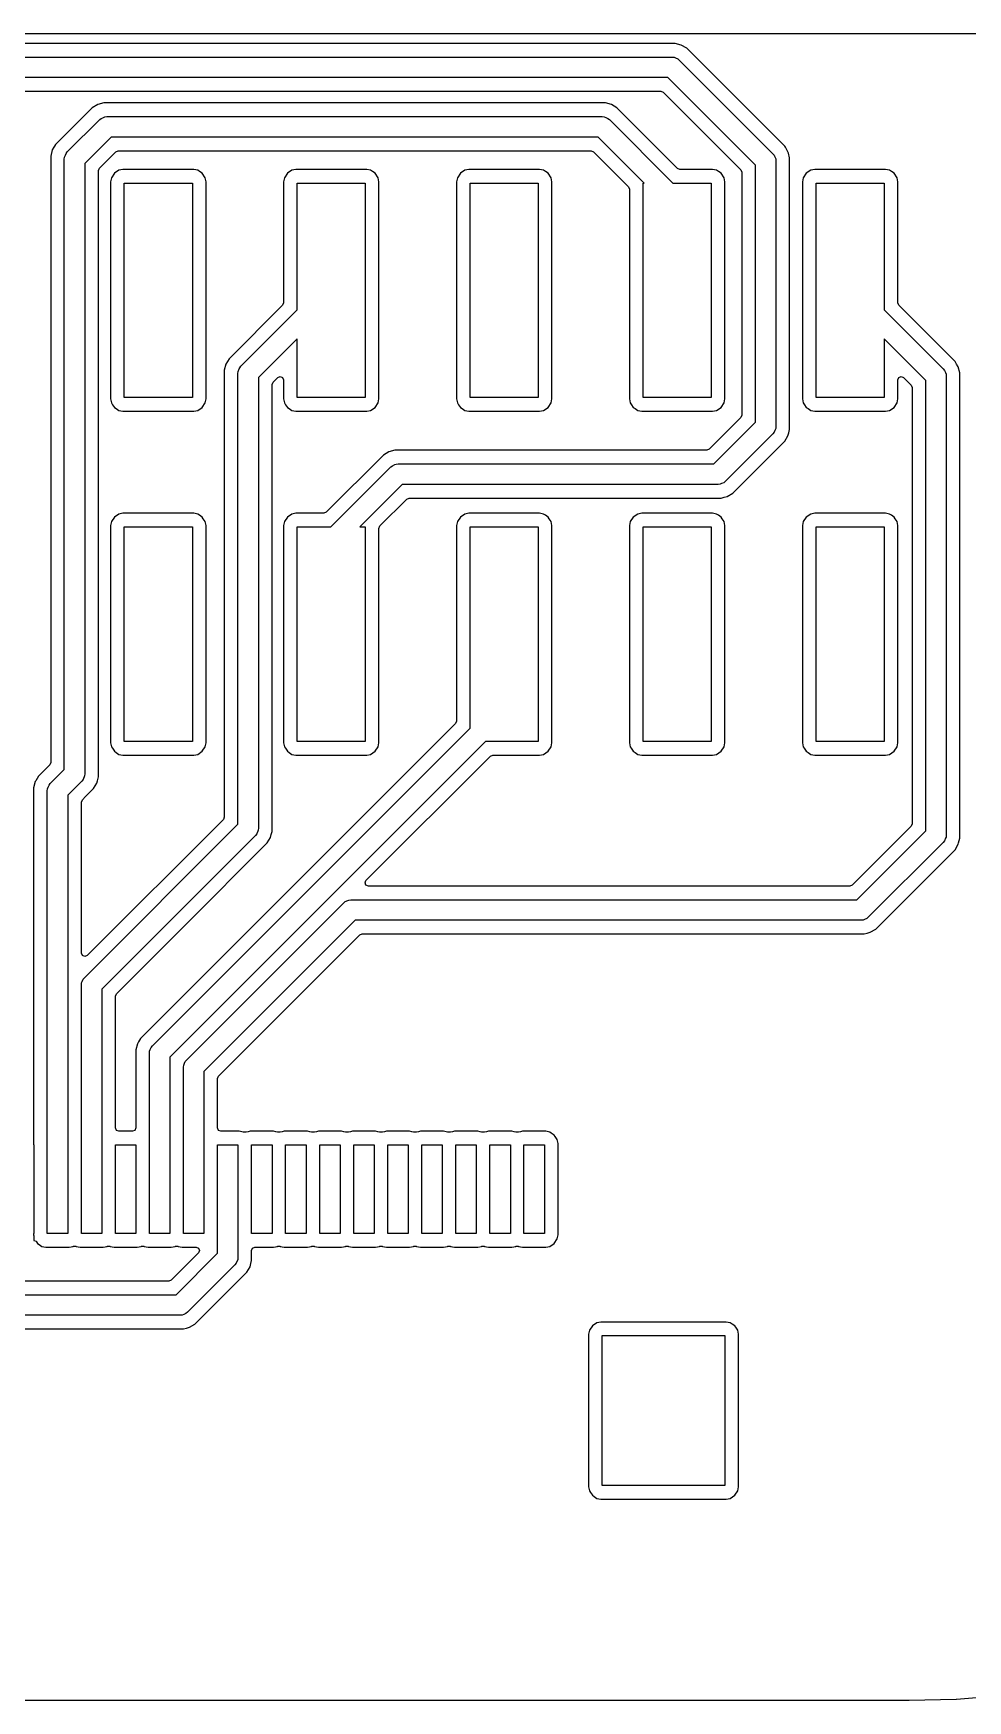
# Model space of a CAD drawing. Extents: x 133.2 to 178.6, y -100.4 to -75.9.
# Drawn here: x 152.84 to 166.56, y -100.36 to -75.88 of the extents above; entities that cross this region are included whole.
import ezdxf

# ---------------------------------------------------------------- set-up
doc = ezdxf.new("R2010")
doc.units = 0
doc.layers.add('BLACK', color=7, linetype='CONTINUOUS')

msp = doc.modelspace()

# ---------------------------------------------------------------- linework, layer by layer
at = {"layer": 'BLACK', "linetype": 'CONTINUOUS'}
for p, q in [((135.416824, -75.876846), (176.373071, -75.876846)), ((162.271144, -76.0245), (151.878856, -76.0245)), ((162.271147, -76.0245), (162.271144, -76.0245)), ((162.360286, -76.048385), (162.271147, -76.0245)), ((162.36029, -76.048386), (162.360286, -76.048385)), ((162.440212, -76.09453), (162.36029, -76.048386)), ((163.88047, -77.534788), (162.440212, -76.09453)), ((151.925, -76.225), (162.225, -76.225)), ((162.225, -76.225), (162.254264, -76.227882)), ((162.254264, -76.227882), (162.276661, -76.237159)), ((162.276661, -76.237159), (162.308335, -76.250279)), ((162.308335, -76.250279), (162.331066, -76.268934)), ((162.331066, -76.268934), (163.706066, -77.643934)), ((162.162868, -76.525), (151.987132, -76.525)), ((163.45, -77.812132), (162.162868, -76.525)), ((152.090478, -76.7255), (162.059522, -76.7255)), ((162.059522, -76.7255), (162.09417, -76.739852)), ((162.09417, -76.739852), (163.235148, -77.88083)), ((153.709786, -76.969532), (153.169532, -77.509785)), ((153.78971, -76.923386), (153.709786, -76.969531)), ((153.709786, -76.969531), (153.709786, -76.969532)), ((153.789713, -76.923385), (153.78971, -76.923386)), ((153.878853, -76.8995), (153.789713, -76.923385)), ((153.841664, -77.125279), (153.864061, -77.116002)), ((153.864061, -77.116002), (153.895736, -77.102882)), ((153.878856, -76.8995), (153.878853, -76.8995)), ((154.846144, -76.8995), (153.878856, -76.8995)), ((153.895736, -77.102882), (153.925, -77.1)), ((153.925, -77.1), (154.8, -77.1)), ((154.8, -77.1), (161.2, -77.1)), ((161.246144, -76.8995), (154.846144, -76.8995)), ((161.2, -77.1), (161.229264, -77.102882)), ((161.229264, -77.102882), (161.251661, -77.112159)), ((161.246147, -76.8995), (161.246144, -76.8995)), ((161.335286, -76.923385), (161.246147, -76.8995)), ((161.251661, -77.112159), (161.283335, -77.125279)), ((161.33529, -76.923386), (161.335286, -76.923385)), ((161.415212, -76.96953), (161.33529, -76.923386)), ((162.30583, -77.860148), (161.415212, -76.96953)), ((153.343934, -77.618934), (153.818934, -77.143934)), ((153.818934, -77.143934), (153.841664, -77.125279)), ((161.283335, -77.125279), (161.306066, -77.143934)), ((161.306066, -77.143934), (162.237132, -78.075)), ((153.123385, -77.589713), (153.0995, -77.678853)), ((153.123386, -77.58971), (153.123385, -77.589713)), ((153.14633, -77.549972), (153.123386, -77.58971)), ((153.146331, -77.549971), (153.14633, -77.549972)), ((153.146332, -77.54997), (153.146331, -77.549971)), ((153.155098, -77.534785), (153.146332, -77.54997)), ((153.169527, -77.509791), (153.155098, -77.534785)), ((153.169532, -77.509785), (153.169527, -77.509791)), ((153.987132, -77.4), (153.6, -77.787132)), ((154.3, -77.4), (153.987132, -77.4)), ((154.05583, -77.614852), (154.090478, -77.6005)), ((154.090478, -77.6005), (154.253856, -77.6005)), ((154.253856, -77.6005), (154.753856, -77.6005)), ((154.8, -77.4), (154.3, -77.4)), ((154.753856, -77.6005), (161.034522, -77.6005)), ((161.137868, -77.4), (154.8, -77.4)), ((161.034522, -77.6005), (161.06917, -77.614852)), ((161.812868, -78.075), (161.137868, -77.4)), ((163.880471, -77.534791), (163.88047, -77.534788)), ((163.880474, -77.534794), (163.880471, -77.534791)), ((163.889235, -77.54997), (163.880474, -77.534794)), ((163.889236, -77.549972), (163.889235, -77.54997)), ((163.898188, -77.565478), (163.889236, -77.549972)), ((163.926614, -77.614712), (163.898188, -77.565478)), ((153.0995, -77.678853), (153.0995, -86.584522)), ((153.3, -77.725), (153.302882, -77.695736)), ((153.3, -86.687868), (153.3, -77.725)), ((153.302882, -77.695736), (153.314924, -77.666664)), ((153.314924, -77.666664), (153.325279, -77.641665)), ((153.325279, -77.641665), (153.343934, -77.618934)), ((153.6, -77.787132), (153.6, -86.75)), ((153.814852, -77.85583), (154.05583, -77.614852)), ((161.06917, -77.614852), (161.585148, -78.13083)), ((163.45, -81.587868), (163.45, -77.812132)), ((163.706066, -77.643934), (163.724721, -77.666665)), ((163.724721, -77.666665), (163.729769, -77.678853)), ((163.729769, -77.678853), (163.747118, -77.720736)), ((163.747118, -77.720736), (163.75, -77.75)), ((163.75, -77.75), (163.75, -81.65)), ((163.932585, -77.636998), (163.926614, -77.614712)), ((163.9505, -77.703853), (163.932585, -77.636998)), ((163.9505, -81.696146), (163.9505, -77.703853)), ((153.8005, -77.890478), (153.814852, -77.85583)), ((153.8005, -78.055252), (153.8005, -77.890478)), ((153.8005, -83.105252), (153.8005, -78.055252)), ((153.991133, -77.996769), (153.9795, -78.055252)), ((153.9795, -78.055252), (153.9795, -81.244748)), ((154.035447, -77.930447), (153.991133, -77.996769)), ((154.101769, -77.886133), (154.035447, -77.930447)), ((154.160252, -77.8745), (154.101769, -77.886133)), ((155.199748, -77.8745), (154.160252, -77.8745)), ((154.18, -81.225), (154.18, -78.075)), ((154.18, -78.075), (155.18, -78.075)), ((155.18, -78.075), (155.18, -81.225)), ((155.258231, -77.886133), (155.199748, -77.8745)), ((155.284795, -77.903882), (155.258231, -77.886133)), ((155.324552, -77.930447), (155.284795, -77.903882)), ((155.325018, -77.931145), (155.324552, -77.930447)), ((155.368867, -77.996769), (155.325018, -77.931145)), ((155.3805, -78.055252), (155.368867, -77.996769)), ((155.3805, -81.244748), (155.3805, -78.055252)), ((156.531133, -77.996769), (156.5195, -78.055252)), ((156.5195, -78.055252), (156.5195, -78.055255)), ((156.5195, -78.055255), (156.5195, -79.834522)), ((156.575447, -77.930447), (156.531133, -77.996769)), ((156.641769, -77.886133), (156.575447, -77.930447)), ((156.700252, -77.8745), (156.641769, -77.886133)), ((157.739748, -77.8745), (156.700252, -77.8745)), ((156.72, -79.937868), (156.72, -78.075)), ((156.72, -78.075), (157.72, -78.075)), ((157.72, -78.075), (157.72, -81.225)), ((157.798231, -77.886133), (157.739748, -77.8745)), ((157.824795, -77.903882), (157.798231, -77.886133)), ((157.864552, -77.930447), (157.824795, -77.903882)), ((157.865018, -77.931145), (157.864552, -77.930447)), ((157.908867, -77.996769), (157.865018, -77.931145)), ((157.9205, -78.055252), (157.908867, -77.996769)), ((157.9205, -81.244748), (157.9205, -78.055252)), ((159.071133, -77.996769), (159.0595, -78.055252)), ((159.0595, -78.055252), (159.0595, -81.244748)), ((159.115447, -77.930447), (159.071133, -77.996769)), ((159.181769, -77.886133), (159.115447, -77.930447)), ((159.240252, -77.8745), (159.181769, -77.886133)), ((160.279748, -77.8745), (159.240252, -77.8745)), ((159.26, -81.225), (159.26, -78.075)), ((159.26, -78.075), (160.26, -78.075)), ((160.26, -78.075), (160.26, -81.225)), ((160.338231, -77.886133), (160.279748, -77.8745)), ((160.364795, -77.903882), (160.338231, -77.886133)), ((160.404552, -77.930447), (160.364795, -77.903882)), ((160.405018, -77.931145), (160.404552, -77.930447)), ((160.448867, -77.996769), (160.405018, -77.931145)), ((160.4605, -78.055252), (160.448867, -77.996769)), ((160.4605, -81.244748), (160.4605, -78.055252)), ((161.8, -81.225), (161.8, -78.075)), ((161.8, -78.075), (161.812868, -78.075)), ((162.237132, -78.075), (162.8, -78.075)), ((162.340478, -77.8745), (162.30583, -77.860148)), ((162.819745, -77.8745), (162.340478, -77.8745)), ((162.8, -78.075), (162.8, -81.225)), ((162.819748, -77.8745), (162.819745, -77.8745)), ((162.878231, -77.886133), (162.819748, -77.8745)), ((162.904795, -77.903882), (162.878231, -77.886133)), ((162.944552, -77.930447), (162.904795, -77.903882)), ((162.945018, -77.931145), (162.944552, -77.930447)), ((162.988867, -77.996769), (162.945018, -77.931145)), ((163.0005, -78.055252), (162.988867, -77.996769)), ((163.0005, -81.244748), (163.0005, -78.055252)), ((163.235148, -77.88083), (163.2495, -77.915478)), ((163.2495, -77.915478), (163.2495, -81.484522)), ((164.151133, -77.996769), (164.1395, -78.055252)), ((164.1395, -78.055252), (164.1395, -81.244748)), ((164.195447, -77.930447), (164.151133, -77.996769)), ((164.261769, -77.886133), (164.195447, -77.930447)), ((164.320252, -77.8745), (164.261769, -77.886133)), ((165.359748, -77.8745), (164.320252, -77.8745)), ((164.34, -81.225), (164.34, -78.075)), ((164.34, -78.075), (165.34, -78.075)), ((165.34, -78.075), (165.34, -79.937868)), ((165.418231, -77.886133), (165.359748, -77.8745)), ((165.444795, -77.903882), (165.418231, -77.886133)), ((165.484552, -77.930447), (165.444795, -77.903882)), ((165.485018, -77.931145), (165.484552, -77.930447)), ((165.528867, -77.996769), (165.485018, -77.931145)), ((165.5405, -78.055252), (165.528867, -77.996769)), ((165.5405, -78.055255), (165.5405, -78.055252)), ((165.5405, -79.834522), (165.5405, -78.055255)), ((161.585148, -78.13083), (161.5995, -78.165478)), ((161.5995, -78.165478), (161.5995, -81.244748)), ((156.505148, -79.86917), (155.719531, -80.654787)), ((155.893934, -80.763934), (156.72, -79.937868)), ((156.5195, -79.834522), (156.505148, -79.86917)), ((165.34, -79.937868), (166.206066, -80.803934)), ((165.554852, -79.86917), (165.5405, -79.834522)), ((166.380469, -80.694787), (165.554852, -79.86917)), ((156.72, -80.362132), (156.15, -80.932132)), ((156.72, -81.225), (156.72, -80.362132)), ((165.95, -80.972132), (165.34, -80.362132)), ((165.34, -80.362132), (165.34, -81.225)), ((155.673386, -80.734712), (155.6495, -80.823853)), ((155.71953, -80.654787), (155.673386, -80.734709)), ((155.673386, -80.734709), (155.673386, -80.734712)), ((155.719531, -80.654787), (155.71953, -80.654787)), ((155.868126, -80.803934), (155.875279, -80.786665)), ((155.875279, -80.786665), (155.893934, -80.763934)), ((166.40352, -80.734712), (166.380469, -80.694787)), ((166.426613, -80.774709), (166.40352, -80.734712)), ((166.426614, -80.774713), (166.426613, -80.774709)), ((166.4505, -80.863853), (166.426614, -80.774713)), ((155.6495, -80.823853), (155.6495, -87.384522)), ((155.85, -80.87), (155.852882, -80.840736)), ((155.85, -87.487868), (155.85, -80.87)), ((155.852882, -80.840736), (155.868126, -80.803934)), ((156.15, -80.932132), (156.15, -87.55)), ((156.3505, -81.035478), (156.364852, -81.00083)), ((156.3505, -87.596146), (156.3505, -81.035478)), ((156.364852, -81.00083), (156.435852, -80.92983)), ((156.435852, -80.92983), (156.4705, -80.915478)), ((156.4705, -80.915478), (156.505148, -80.92983)), ((156.505148, -80.92983), (156.5195, -80.964478)), ((156.5195, -80.964478), (156.5195, -81.244748)), ((165.5405, -80.964478), (165.554852, -80.92983)), ((165.5405, -81.244748), (165.5405, -80.964478)), ((165.554852, -80.92983), (165.5895, -80.915478)), ((165.5895, -80.915478), (165.624148, -80.92983)), ((165.624148, -80.92983), (165.735148, -81.04083)), ((165.95, -87.587868), (165.95, -80.972132)), ((166.206066, -80.803934), (166.224721, -80.826665)), ((166.224721, -80.826665), (166.23784, -80.858339)), ((166.23784, -80.858339), (166.247118, -80.880736)), ((166.247118, -80.880736), (166.25, -80.91)), ((166.25, -80.91), (166.25, -87.65)), ((166.4505, -80.863856), (166.4505, -80.863853)), ((166.4505, -83.105252), (166.4505, -80.863856)), ((153.9795, -81.244748), (153.991133, -81.303231)), ((155.18, -81.225), (154.18, -81.225)), ((155.368867, -81.303231), (155.3805, -81.244748)), ((156.5195, -81.244748), (156.531133, -81.303231)), ((157.72, -81.225), (156.72, -81.225)), ((157.908867, -81.303231), (157.9205, -81.244748)), ((159.0595, -81.244748), (159.071133, -81.303231)), ((160.26, -81.225), (159.26, -81.225)), ((160.448867, -81.303231), (160.4605, -81.244748)), ((161.5995, -81.244748), (161.611133, -81.303231)), ((162.8, -81.225), (161.8, -81.225)), ((162.988867, -81.303231), (163.0005, -81.244748)), ((164.1395, -81.244748), (164.151133, -81.303231)), ((165.34, -81.225), (164.34, -81.225)), ((165.528867, -81.303231), (165.5405, -81.244748)), ((165.735148, -81.04083), (165.7495, -81.075478)), ((165.7495, -81.075478), (165.7495, -87.484522)), ((153.991133, -81.303231), (154.008882, -81.329795)), ((154.008882, -81.329795), (154.035447, -81.369552)), ((154.035447, -81.369552), (154.062012, -81.387301)), ((154.062012, -81.387301), (154.101769, -81.413867)), ((154.101769, -81.413867), (154.160252, -81.4255)), ((154.160252, -81.4255), (154.160255, -81.4255)), ((154.160255, -81.4255), (155.199745, -81.4255)), ((155.199745, -81.4255), (155.199748, -81.4255)), ((155.199748, -81.4255), (155.258231, -81.413867)), ((155.258231, -81.413867), (155.324552, -81.369552)), ((155.324552, -81.369552), (155.368867, -81.303231)), ((156.531133, -81.303231), (156.548882, -81.329795)), ((156.548882, -81.329795), (156.575447, -81.369552)), ((156.575447, -81.369552), (156.602012, -81.387301)), ((156.602012, -81.387301), (156.641769, -81.413867)), ((156.641769, -81.413867), (156.700252, -81.4255)), ((156.700252, -81.4255), (156.700255, -81.4255)), ((156.700255, -81.4255), (157.739745, -81.4255)), ((157.739745, -81.4255), (157.739748, -81.4255)), ((157.739748, -81.4255), (157.798231, -81.413867)), ((157.798231, -81.413867), (157.864552, -81.369552)), ((157.864552, -81.369552), (157.908867, -81.303231)), ((159.071133, -81.303231), (159.088882, -81.329795)), ((159.088882, -81.329795), (159.115447, -81.369552)), ((159.115447, -81.369552), (159.142012, -81.387301)), ((159.142012, -81.387301), (159.181769, -81.413867)), ((159.181769, -81.413867), (159.240252, -81.4255)), ((159.240252, -81.4255), (159.240255, -81.4255)), ((159.240255, -81.4255), (160.279745, -81.4255)), ((160.279745, -81.4255), (160.279748, -81.4255)), ((160.279748, -81.4255), (160.338231, -81.413867)), ((160.338231, -81.413867), (160.404552, -81.369552)), ((160.404552, -81.369552), (160.448867, -81.303231)), ((161.611133, -81.303231), (161.628882, -81.329795)), ((161.628882, -81.329795), (161.655447, -81.369552)), ((161.655447, -81.369552), (161.682012, -81.387301)), ((161.682012, -81.387301), (161.721769, -81.413867)), ((161.721769, -81.413867), (161.780252, -81.4255)), ((161.780252, -81.4255), (161.780255, -81.4255)), ((161.780255, -81.4255), (162.819745, -81.4255)), ((163.235148, -81.51917), (162.76917, -81.985148)), ((162.819745, -81.4255), (162.819748, -81.4255)), ((162.819748, -81.4255), (162.878231, -81.413867)), ((162.878231, -81.413867), (162.944552, -81.369552)), ((162.944552, -81.369552), (162.988867, -81.303231)), ((163.2495, -81.484522), (163.235148, -81.51917)), ((164.151133, -81.303231), (164.168882, -81.329795)), ((164.168882, -81.329795), (164.195447, -81.369552)), ((164.195447, -81.369552), (164.222012, -81.387301)), ((164.222012, -81.387301), (164.261769, -81.413867)), ((164.261769, -81.413867), (164.320252, -81.4255)), ((164.320252, -81.4255), (164.320255, -81.4255)), ((164.320255, -81.4255), (165.359745, -81.4255)), ((165.359745, -81.4255), (165.359748, -81.4255)), ((165.359748, -81.4255), (165.418231, -81.413867)), ((165.418231, -81.413867), (165.484552, -81.369552)), ((165.484552, -81.369552), (165.528867, -81.303231)), ((162.837868, -82.2), (163.45, -81.587868)), ((163.706066, -81.756066), (163.006066, -82.456066)), ((163.724721, -81.733336), (163.706066, -81.756066)), ((163.733997, -81.710938), (163.724721, -81.733336)), ((163.747118, -81.679264), (163.733997, -81.710938)), ((163.75, -81.65), (163.747118, -81.679264)), ((163.926614, -81.785288), (163.938557, -81.740716)), ((163.938557, -81.740716), (163.9505, -81.696146)), ((158.153853, -81.9995), (158.064713, -82.023385)), ((162.734522, -81.9995), (158.153853, -81.9995)), ((162.76917, -81.985148), (162.734522, -81.9995)), ((163.115212, -82.63047), (163.880469, -81.865213)), ((163.880469, -81.865213), (163.926614, -81.785288)), ((157.984784, -82.069534), (157.14417, -82.910148)), ((157.212868, -83.125), (158.093934, -82.243934)), ((157.984794, -82.069527), (157.984784, -82.069534)), ((158.06471, -82.023386), (157.984794, -82.069527)), ((158.064713, -82.023385), (158.06471, -82.023386)), ((158.093934, -82.243934), (158.116664, -82.225279)), ((158.116664, -82.225279), (158.154899, -82.209442)), ((158.154899, -82.209442), (158.170736, -82.202882)), ((158.170736, -82.202882), (158.2, -82.2)), ((158.2, -82.2), (162.837868, -82.2)), ((158.262132, -82.5), (157.637132, -83.125)), ((162.9, -82.5), (158.262132, -82.5)), ((162.929264, -82.497118), (162.9, -82.5)), ((162.951661, -82.48784), (162.929264, -82.497118)), ((162.983335, -82.474721), (162.951661, -82.48784)), ((163.006066, -82.456066), (162.983335, -82.474721)), ((157.934852, -83.110829), (158.330829, -82.714852)), ((158.330829, -82.714852), (158.365477, -82.7005)), ((158.365477, -82.7005), (162.946146, -82.7005)), ((162.946146, -82.7005), (162.990716, -82.688557)), ((162.990716, -82.688557), (163.035288, -82.676614)), ((163.035288, -82.676614), (163.115212, -82.63047)), ((154.035447, -82.980447), (153.991133, -83.046769)), ((154.101769, -82.936133), (154.035447, -82.980447)), ((154.160252, -82.9245), (154.101769, -82.936133)), ((155.199748, -82.9245), (154.160252, -82.9245)), ((155.258231, -82.936133), (155.199748, -82.9245)), ((155.284795, -82.953882), (155.258231, -82.936133)), ((155.324552, -82.980447), (155.284795, -82.953882)), ((155.340191, -83.003853), (155.324552, -82.980447)), ((156.575447, -82.980447), (156.531133, -83.046769)), ((156.641769, -82.936133), (156.575447, -82.980447)), ((156.700252, -82.9245), (156.641769, -82.936133)), ((157.109522, -82.9245), (156.700252, -82.9245)), ((157.14417, -82.910148), (157.109522, -82.9245)), ((159.115447, -82.980447), (159.071133, -83.046769)), ((159.181769, -82.936133), (159.115447, -82.980447)), ((159.240252, -82.9245), (159.181769, -82.936133)), ((160.279748, -82.9245), (159.240252, -82.9245)), ((160.338231, -82.936133), (160.279748, -82.9245)), ((160.364795, -82.953882), (160.338231, -82.936133)), ((160.404552, -82.980447), (160.364795, -82.953882)), ((160.420191, -83.003853), (160.404552, -82.980447)), ((161.655447, -82.980447), (161.611133, -83.046769)), ((161.721769, -82.936133), (161.655447, -82.980447)), ((161.780252, -82.9245), (161.721769, -82.936133)), ((162.819748, -82.9245), (161.780252, -82.9245)), ((162.878231, -82.936133), (162.819748, -82.9245)), ((162.904795, -82.953882), (162.878231, -82.936133)), ((162.944552, -82.980447), (162.904795, -82.953882)), ((162.960191, -83.003853), (162.944552, -82.980447)), ((164.195447, -82.980447), (164.151133, -83.046769)), ((164.261769, -82.936133), (164.195447, -82.980447)), ((164.320252, -82.9245), (164.261769, -82.936133)), ((165.359748, -82.9245), (164.320252, -82.9245)), ((165.418231, -82.936133), (165.359748, -82.9245)), ((165.444795, -82.953882), (165.418231, -82.936133)), ((165.484552, -82.980447), (165.444795, -82.953882)), ((165.500191, -83.003853), (165.484552, -82.980447)), ((153.8005, -86.796144), (153.8005, -83.105252)), ((153.991133, -83.046769), (153.9795, -83.105252)), ((153.9795, -83.105252), (153.9795, -86.294748)), ((154.18, -86.275), (154.18, -83.125)), ((154.18, -83.125), (155.18, -83.125)), ((155.18, -83.125), (155.18, -86.275)), ((155.368867, -83.046769), (155.340191, -83.003853)), ((155.3805, -83.105252), (155.368867, -83.046769)), ((155.3805, -86.294748), (155.3805, -83.105252)), ((156.531133, -83.046769), (156.5195, -83.105252)), ((156.5195, -83.105252), (156.5195, -86.294748)), ((156.72, -86.275), (156.72, -83.125)), ((156.72, -83.125), (157.212868, -83.125)), ((157.637132, -83.125), (157.72, -83.125)), ((157.72, -83.125), (157.72, -86.275)), ((157.9205, -83.145477), (157.934852, -83.110829)), ((157.9205, -86.294748), (157.9205, -83.145477)), ((159.071133, -83.046769), (159.0595, -83.105252)), ((159.0595, -83.105252), (159.0595, -83.105255)), ((159.0595, -83.105255), (159.0595, -85.974522)), ((159.26, -86.077868), (159.26, -83.125)), ((159.26, -83.125), (160.26, -83.125)), ((160.26, -83.125), (160.26, -86.275)), ((160.448867, -83.046769), (160.420191, -83.003853)), ((160.4605, -83.105252), (160.448867, -83.046769)), ((160.4605, -86.294748), (160.4605, -83.105252)), ((161.611133, -83.046769), (161.5995, -83.105252)), ((161.5995, -83.105252), (161.5995, -86.294748)), ((161.8, -86.275), (161.8, -83.125)), ((161.8, -83.125), (162.8, -83.125)), ((162.8, -83.125), (162.8, -86.275)), ((162.988867, -83.046769), (162.960191, -83.003853)), ((163.0005, -83.105252), (162.988867, -83.046769)), ((163.0005, -86.294748), (163.0005, -83.105252)), ((164.151133, -83.046769), (164.1395, -83.105252)), ((164.1395, -83.105252), (164.1395, -86.294748)), ((164.34, -86.275), (164.34, -83.125)), ((164.34, -83.125), (165.34, -83.125)), ((165.34, -83.125), (165.34, -86.275)), ((165.528867, -83.046769), (165.500191, -83.003853)), ((165.5405, -83.105252), (165.528867, -83.046769)), ((165.5405, -86.294748), (165.5405, -83.105252)), ((166.4505, -87.696144), (166.4505, -83.105252)), ((159.045148, -86.00917), (154.419531, -90.634787)), ((154.593934, -90.743934), (159.26, -86.077868)), ((159.0595, -85.974522), (159.045148, -86.00917)), ((153.9795, -86.294748), (153.991133, -86.353231)), ((153.991133, -86.353231), (154.005678, -86.374999)), ((154.005678, -86.374999), (154.035447, -86.419552)), ((154.035447, -86.419552), (154.062012, -86.437301)), ((155.18, -86.275), (154.18, -86.275)), ((159.487132, -86.275), (154.85, -90.912132)), ((155.258231, -86.463867), (155.324552, -86.419552)), ((155.324552, -86.419552), (155.368867, -86.353231)), ((155.368867, -86.353231), (155.3805, -86.294748)), ((156.5195, -86.294748), (156.531133, -86.353231)), ((156.531133, -86.353231), (156.545678, -86.374999)), ((156.545678, -86.374999), (156.575447, -86.419552)), ((156.575447, -86.419552), (156.602012, -86.437301)), ((157.72, -86.275), (156.72, -86.275)), ((157.798231, -86.463867), (157.864552, -86.419552)), ((157.864552, -86.419552), (157.908867, -86.353231)), ((157.908867, -86.353231), (157.9205, -86.294748)), ((160.26, -86.275), (159.487132, -86.275)), ((160.338231, -86.463867), (160.404552, -86.419552)), ((160.404552, -86.419552), (160.448867, -86.353231)), ((160.448867, -86.353231), (160.4605, -86.294748)), ((161.5995, -86.294748), (161.611133, -86.353231)), ((161.611133, -86.353231), (161.625678, -86.374999)), ((161.625678, -86.374999), (161.655447, -86.419552)), ((161.655447, -86.419552), (161.682012, -86.437301)), ((162.8, -86.275), (161.8, -86.275)), ((162.878231, -86.463867), (162.944552, -86.419552)), ((162.944552, -86.419552), (162.988867, -86.353231)), ((162.988867, -86.353231), (163.0005, -86.294748)), ((164.1395, -86.294748), (164.151133, -86.353231)), ((164.151133, -86.353231), (164.165678, -86.374999)), ((164.165678, -86.374999), (164.195447, -86.419552)), ((164.195447, -86.419552), (164.222012, -86.437301)), ((165.34, -86.275), (164.34, -86.275)), ((165.418231, -86.463867), (165.484552, -86.419552)), ((165.484552, -86.419552), (165.528867, -86.353231)), ((165.528867, -86.353231), (165.5405, -86.294748)), ((153.085148, -86.61917), (152.919532, -86.784785)), ((153.0995, -86.584522), (153.085148, -86.61917)), ((154.062012, -86.437301), (154.101769, -86.463867)), ((154.101769, -86.463867), (154.160252, -86.4755)), ((154.160252, -86.4755), (154.160255, -86.4755)), ((154.160255, -86.4755), (155.199745, -86.4755)), ((155.199745, -86.4755), (155.199748, -86.4755)), ((155.199748, -86.4755), (155.258231, -86.463867)), ((156.602012, -86.437301), (156.641769, -86.463867)), ((156.641769, -86.463867), (156.700252, -86.4755)), ((156.700252, -86.4755), (156.700255, -86.4755)), ((156.700255, -86.4755), (157.739745, -86.4755)), ((157.72983, -88.315852), (159.55583, -86.489852)), ((157.739745, -86.4755), (157.739748, -86.4755)), ((157.739748, -86.4755), (157.798231, -86.463867)), ((159.55583, -86.489852), (159.590478, -86.4755)), ((159.590478, -86.4755), (160.279745, -86.4755)), ((160.279745, -86.4755), (160.279748, -86.4755)), ((160.279748, -86.4755), (160.338231, -86.463867)), ((161.682012, -86.437301), (161.721769, -86.463867)), ((161.721769, -86.463867), (161.780252, -86.4755)), ((161.780252, -86.4755), (161.780255, -86.4755)), ((161.780255, -86.4755), (162.819745, -86.4755)), ((162.819745, -86.4755), (162.819748, -86.4755)), ((162.819748, -86.4755), (162.878231, -86.463867)), ((164.222012, -86.437301), (164.261769, -86.463867)), ((164.261769, -86.463867), (164.320252, -86.4755)), ((164.320252, -86.4755), (164.320255, -86.4755)), ((164.320255, -86.4755), (165.359745, -86.4755)), ((165.359745, -86.4755), (165.359748, -86.4755)), ((165.359748, -86.4755), (165.418231, -86.463867)), ((152.873384, -86.864715), (152.8495, -86.953852)), ((152.873386, -86.864709), (152.873384, -86.864715)), ((152.879654, -86.853855), (152.873386, -86.864709)), ((152.919525, -86.784794), (152.879654, -86.853855)), ((152.919532, -86.784785), (152.919525, -86.784794)), ((153.075279, -86.916665), (153.093934, -86.893934)), ((153.093934, -86.893934), (153.3, -86.687868)), ((153.556066, -86.856066), (153.35, -87.062132)), ((153.574721, -86.833336), (153.556066, -86.856066)), ((153.597118, -86.779263), (153.574721, -86.833336)), ((153.6, -86.75), (153.597118, -86.779263)), ((153.730469, -86.965212), (153.776614, -86.885288)), ((153.776614, -86.885288), (153.785036, -86.853856)), ((153.785036, -86.853856), (153.8005, -86.796144)), ((152.8495, -86.953852), (152.8495, -92.2)), ((153.05, -87), (153.052882, -86.970736)), ((153.05, -92.2), (153.05, -87)), ((153.052882, -86.970736), (153.063068, -86.946145)), ((153.063068, -86.946145), (153.075279, -86.916665)), ((153.35, -87.062132), (153.35, -92.2)), ((153.5505, -87.165477), (153.564852, -87.130829)), ((153.564852, -87.130829), (153.611159, -87.084522)), ((153.611159, -87.084522), (153.730469, -86.965212)), ((153.5505, -89.385522), (153.5505, -87.165477)), ((155.6495, -87.384522), (155.635148, -87.41917)), ((153.593934, -89.743934), (155.85, -87.487868)), ((155.635148, -87.41917), (153.634148, -89.42017)), ((156.124721, -87.633335), (156.106066, -87.656066)), ((156.147118, -87.579263), (156.124721, -87.633335)), ((156.15, -87.55), (156.147118, -87.579263)), ((156.326614, -87.685288), (156.338557, -87.640716)), ((156.338557, -87.640716), (156.3505, -87.596146)), ((165.735148, -87.51917), (164.86917, -88.385148)), ((164.937868, -88.6), (165.95, -87.587868)), ((165.7495, -87.484522), (165.735148, -87.51917)), ((156.106066, -87.656066), (153.85, -89.912132)), ((155.070351, -88.975331), (156.28047, -87.765212)), ((156.28047, -87.765212), (156.326614, -87.685288)), ((166.206066, -87.756066), (165.106066, -88.856066)), ((165.215212, -89.03047), (166.38047, -87.865212)), ((166.224721, -87.733335), (166.206066, -87.756066)), ((166.240126, -87.696144), (166.224721, -87.733335)), ((166.247118, -87.679264), (166.240126, -87.696144)), ((166.25, -87.65), (166.247118, -87.679264)), ((166.38047, -87.865212), (166.426614, -87.785288)), ((166.426614, -87.785288), (166.431993, -87.765212)), ((166.431993, -87.765212), (166.4505, -87.696144)), ((157.715478, -88.3505), (157.72983, -88.315852)), ((157.72983, -88.385148), (157.715478, -88.3505)), ((157.402454, -88.643934), (157.425184, -88.625279)), ((157.425184, -88.625279), (157.463419, -88.609442)), ((157.463419, -88.609442), (157.479256, -88.602882)), ((157.479256, -88.602882), (157.50852, -88.6)), ((157.50852, -88.6), (164.937868, -88.6)), ((157.764478, -88.3995), (157.72983, -88.385148)), ((164.834522, -88.3995), (157.764478, -88.3995)), ((164.86917, -88.385148), (164.834522, -88.3995)), ((155.093934, -90.952454), (157.402454, -88.643934)), ((165.106066, -88.856066), (165.083335, -88.874721)), ((154.064852, -89.98083), (155.070351, -88.975331)), ((157.570652, -88.9), (155.35, -91.120652)), ((155.564852, -91.189349), (157.639349, -89.114852)), ((165, -88.9), (157.570652, -88.9)), ((157.639349, -89.114852), (157.673997, -89.1005)), ((157.673997, -89.1005), (165.046146, -89.1005)), ((165.029264, -88.897118), (165, -88.9)), ((165.051661, -88.88784), (165.029264, -88.897118)), ((165.046146, -89.1005), (165.090716, -89.088557)), ((165.083335, -88.874721), (165.051661, -88.88784)), ((165.090716, -89.088557), (165.135288, -89.076614)), ((165.135288, -89.076614), (165.215212, -89.03047)), ((153.564852, -89.42017), (153.5505, -89.385522)), ((153.5995, -89.434522), (153.564852, -89.42017)), ((153.634148, -89.42017), (153.5995, -89.434522)), ((153.55, -89.85), (153.552882, -89.820736)), ((153.55, -92.2), (153.55, -89.85)), ((153.552882, -89.820736), (153.562159, -89.798339)), ((153.562159, -89.798339), (153.575279, -89.766665)), ((153.575279, -89.766665), (153.593934, -89.743934)), ((153.85, -89.912132), (153.85, -92.2)), ((154.0505, -90.015478), (154.064852, -89.98083)), ((154.0505, -91.9505), (154.0505, -90.015478)), ((154.373385, -90.714713), (154.3495, -90.803853)), ((154.3495, -90.803853), (154.3495, -91.9505)), ((154.373386, -90.71471), (154.373385, -90.714713)), ((154.390374, -90.685288), (154.373386, -90.71471)), ((154.41953, -90.634787), (154.390374, -90.685288)), ((154.419531, -90.634787), (154.41953, -90.634787)), ((154.55, -90.85), (154.552882, -90.820736)), ((154.552882, -90.820736), (154.562159, -90.798339)), ((154.562159, -90.798339), (154.575279, -90.766665)), ((154.575279, -90.766665), (154.593934, -90.743934)), ((154.55, -92.2), (154.55, -90.85)), ((154.85, -90.912132), (154.85, -92.2)), ((155.05, -91.05852), (155.052882, -91.029256)), ((155.05, -92.2), (155.05, -91.05852)), ((155.052882, -91.029256), (155.066194, -90.997118)), ((155.066194, -90.997118), (155.075279, -90.975185)), ((155.075279, -90.975185), (155.093934, -90.952454)), ((155.35, -91.120652), (155.35, -92.2)), ((155.5505, -91.223997), (155.564852, -91.189349)), ((155.5505, -91.9505), (155.5505, -91.223997)), ((154.064852, -91.985148), (154.0505, -91.9505)), ((154.0995, -91.9995), (154.064852, -91.985148)), ((154.3005, -91.9995), (154.0995, -91.9995)), ((154.335148, -91.985148), (154.3005, -91.9995)), ((154.3495, -91.9505), (154.335148, -91.985148)), ((155.564852, -91.985148), (155.5505, -91.9505)), ((155.5995, -91.9995), (155.564852, -91.985148)), ((155.869745, -91.9995), (155.5995, -91.9995)), ((155.869748, -91.9995), (155.869745, -91.9995)), ((155.904837, -92.006479), (155.869748, -91.9995)), ((155.928233, -92.011133), (155.904837, -92.006479)), ((155.931252, -92.012384), (155.928233, -92.011133)), ((155.968748, -92.012384), (155.931252, -92.012384)), ((155.971766, -92.011133), (155.968748, -92.012384)), ((156.00101, -92.005316), (155.971766, -92.011133)), ((156.030252, -91.9995), (156.00101, -92.005316)), ((156.369748, -91.9995), (156.030252, -91.9995)), ((156.404837, -92.006479), (156.369748, -91.9995)), ((156.428233, -92.011133), (156.404837, -92.006479)), ((156.431252, -92.012384), (156.428233, -92.011133)), ((156.468748, -92.012384), (156.431252, -92.012384)), ((156.471766, -92.011133), (156.468748, -92.012384)), ((156.50101, -92.005316), (156.471766, -92.011133)), ((156.530252, -91.9995), (156.50101, -92.005316)), ((156.869748, -91.9995), (156.530252, -91.9995)), ((156.904837, -92.006479), (156.869748, -91.9995)), ((156.928233, -92.011133), (156.904837, -92.006479)), ((156.931252, -92.012384), (156.928233, -92.011133)), ((156.968748, -92.012384), (156.931252, -92.012384)), ((156.971766, -92.011133), (156.968748, -92.012384)), ((157.00101, -92.005316), (156.971766, -92.011133)), ((157.030252, -91.9995), (157.00101, -92.005316)), ((157.369748, -91.9995), (157.030252, -91.9995)), ((157.404837, -92.006479), (157.369748, -91.9995)), ((157.428233, -92.011133), (157.404837, -92.006479)), ((157.431252, -92.012384), (157.428233, -92.011133)), ((157.468748, -92.012384), (157.431252, -92.012384)), ((157.471766, -92.011133), (157.468748, -92.012384)), ((157.50101, -92.005316), (157.471766, -92.011133)), ((157.530252, -91.9995), (157.50101, -92.005316)), ((157.869748, -91.9995), (157.530252, -91.9995)), ((157.904837, -92.006479), (157.869748, -91.9995)), ((157.928233, -92.011133), (157.904837, -92.006479)), ((157.931252, -92.012384), (157.928233, -92.011133)), ((157.968748, -92.012384), (157.931252, -92.012384)), ((157.971766, -92.011133), (157.968748, -92.012384)), ((158.00101, -92.005316), (157.971766, -92.011133)), ((158.030252, -91.9995), (158.00101, -92.005316)), ((158.369748, -91.9995), (158.030252, -91.9995)), ((158.404837, -92.006479), (158.369748, -91.9995)), ((158.428233, -92.011133), (158.404837, -92.006479)), ((158.431252, -92.012384), (158.428233, -92.011133)), ((158.468748, -92.012384), (158.431252, -92.012384)), ((158.471766, -92.011133), (158.468748, -92.012384)), ((158.50101, -92.005316), (158.471766, -92.011133)), ((158.530252, -91.9995), (158.50101, -92.005316)), ((158.869748, -91.9995), (158.530252, -91.9995)), ((158.904837, -92.006479), (158.869748, -91.9995)), ((158.928233, -92.011133), (158.904837, -92.006479)), ((158.931252, -92.012384), (158.928233, -92.011133)), ((158.968748, -92.012384), (158.931252, -92.012384)), ((158.971766, -92.011133), (158.968748, -92.012384)), ((159.00101, -92.005316), (158.971766, -92.011133)), ((159.030252, -91.9995), (159.00101, -92.005316)), ((159.369748, -91.9995), (159.030252, -91.9995)), ((159.404837, -92.006479), (159.369748, -91.9995)), ((159.428233, -92.011133), (159.404837, -92.006479)), ((159.431252, -92.012384), (159.428233, -92.011133)), ((159.468748, -92.012384), (159.431252, -92.012384)), ((159.471766, -92.011133), (159.468748, -92.012384)), ((159.50101, -92.005316), (159.471766, -92.011133)), ((159.530252, -91.9995), (159.50101, -92.005316)), ((159.869748, -91.9995), (159.530252, -91.9995)), ((159.904837, -92.006479), (159.869748, -91.9995)), ((159.928233, -92.011133), (159.904837, -92.006479)), ((159.931252, -92.012384), (159.928233, -92.011133)), ((159.968748, -92.012384), (159.931252, -92.012384)), ((159.971766, -92.011133), (159.968748, -92.012384)), ((160.00101, -92.005316), (159.971766, -92.011133)), ((160.030252, -91.9995), (160.00101, -92.005316)), ((160.369748, -91.9995), (160.030252, -91.9995)), ((160.428231, -92.011133), (160.369748, -91.9995)), ((160.449999, -92.025678), (160.428231, -92.011133)), ((160.494552, -92.055447), (160.449999, -92.025678)), ((152.8495, -92.2), (152.85, -92.2)), ((152.85, -92.2), (152.85, -93.5)), ((153.05, -93.5), (153.05, -92.2)), ((153.35, -92.2), (153.35, -93.5)), ((153.55, -93.5), (153.55, -92.2)), ((153.85, -92.2), (153.85, -93.5)), ((154.05, -93.5), (154.05, -92.2)), ((154.05, -92.2), (154.35, -92.2)), ((154.35, -92.2), (154.35, -93.5)), ((154.55, -93.5), (154.55, -92.2)), ((154.85, -92.2), (154.85, -93.5)), ((155.05, -93.5), (155.05, -92.2)), ((155.35, -92.2), (155.35, -93.5)), ((155.55, -93.5), (155.55, -92.2)), ((155.55, -92.2), (155.85, -92.2)), ((155.85, -92.2), (155.85, -92.85)), ((156.05, -93.5), (156.05, -92.2)), ((156.05, -92.2), (156.35, -92.2)), ((156.35, -92.2), (156.35, -93.5)), ((156.55, -93.5), (156.55, -92.2)), ((156.55, -92.2), (156.85, -92.2)), ((156.85, -92.2), (156.85, -93.5)), ((157.05, -93.5), (157.05, -92.2)), ((157.05, -92.2), (157.35, -92.2)), ((157.35, -92.2), (157.35, -93.5)), ((157.55, -93.5), (157.55, -92.2)), ((157.55, -92.2), (157.85, -92.2)), ((157.85, -92.2), (157.85, -93.5)), ((158.05, -93.5), (158.05, -92.2)), ((158.05, -92.2), (158.35, -92.2)), ((158.35, -92.2), (158.35, -93.5)), ((158.55, -93.5), (158.55, -92.2)), ((158.55, -92.2), (158.85, -92.2)), ((158.85, -92.2), (158.85, -93.5)), ((159.05, -93.5), (159.05, -92.2)), ((159.05, -92.2), (159.35, -92.2)), ((159.35, -92.2), (159.35, -93.5)), ((159.55, -93.5), (159.55, -92.2)), ((159.55, -92.2), (159.85, -92.2)), ((159.85, -92.2), (159.85, -93.5)), ((160.05, -93.5), (160.05, -92.2)), ((160.05, -92.2), (160.35, -92.2)), ((160.35, -92.2), (160.35, -93.5)), ((160.508511, -92.076339), (160.494552, -92.055447)), ((160.538867, -92.121769), (160.508511, -92.076339)), ((160.5505, -92.180252), (160.538867, -92.121769)), ((160.5505, -93.519748), (160.5505, -92.180252)), ((155.85, -92.85), (155.85, -93.852)), ((152.85, -93.5), (152.8495, -93.5)), ((152.8495, -93.5), (152.8495, -93.519749)), ((152.8495, -93.519749), (152.849736, -93.522145)), ((152.849736, -93.522145), (152.849512, -93.522167)), ((152.849512, -93.522167), (152.85, -93.527088)), ((153.35, -93.5), (153.05, -93.5)), ((153.85, -93.5), (153.55, -93.5)), ((154.35, -93.5), (154.05, -93.5)), ((154.85, -93.5), (154.55, -93.5)), ((155.35, -93.5), (155.05, -93.5)), ((155.55, -93.789868), (155.55, -93.5)), ((156.35, -93.5), (156.05, -93.5)), ((156.85, -93.5), (156.55, -93.5)), ((157.35, -93.5), (157.05, -93.5)), ((157.85, -93.5), (157.55, -93.5)), ((158.35, -93.5), (158.05, -93.5)), ((158.85, -93.5), (158.55, -93.5)), ((159.35, -93.5), (159.05, -93.5)), ((159.85, -93.5), (159.55, -93.5)), ((160.35, -93.5), (160.05, -93.5)), ((160.538867, -93.578231), (160.5505, -93.519748)), ((152.85, -93.527088), (152.85, -93.599999)), ((152.85, -93.599999), (152.850362, -93.600361)), ((152.850362, -93.600361), (152.884135, -93.614351)), ((152.884135, -93.614351), (152.890229, -93.621776)), ((152.890229, -93.621776), (152.905447, -93.644552)), ((152.905447, -93.644552), (152.932012, -93.662301)), ((152.932012, -93.662301), (152.971769, -93.688867)), ((152.971769, -93.688867), (153.030252, -93.7005)), ((153.030252, -93.7005), (153.030255, -93.7005)), ((153.030255, -93.7005), (153.369745, -93.7005)), ((153.369745, -93.7005), (153.369748, -93.7005)), ((153.369748, -93.7005), (153.428231, -93.688867)), ((153.428231, -93.688867), (153.428234, -93.688865)), ((153.428234, -93.688865), (153.431247, -93.687618)), ((153.431247, -93.687618), (153.46875, -93.687616)), ((153.46875, -93.687616), (153.468753, -93.687618)), ((153.468753, -93.687618), (153.471765, -93.688865)), ((153.471765, -93.688865), (153.471766, -93.688865)), ((153.471766, -93.688865), (153.471769, -93.688867)), ((153.471769, -93.688867), (153.530252, -93.7005)), ((153.530252, -93.7005), (153.530255, -93.7005)), ((153.530255, -93.7005), (153.869745, -93.7005)), ((153.869745, -93.7005), (153.869748, -93.7005)), ((153.869748, -93.7005), (153.928231, -93.688867)), ((153.928231, -93.688867), (153.928234, -93.688865)), ((153.928234, -93.688865), (153.931247, -93.687618)), ((153.931247, -93.687618), (153.96875, -93.687616)), ((153.96875, -93.687616), (153.968753, -93.687618)), ((153.968753, -93.687618), (153.971765, -93.688865)), ((153.971765, -93.688865), (153.971766, -93.688865)), ((153.971766, -93.688865), (153.971769, -93.688867)), ((153.971769, -93.688867), (154.030252, -93.7005)), ((154.030252, -93.7005), (154.030255, -93.7005)), ((154.030255, -93.7005), (154.369745, -93.7005)), ((154.369745, -93.7005), (154.369748, -93.7005)), ((154.369748, -93.7005), (154.428231, -93.688867)), ((154.428231, -93.688867), (154.428234, -93.688865)), ((154.428234, -93.688865), (154.431247, -93.687618)), ((154.431247, -93.687618), (154.46875, -93.687616)), ((154.46875, -93.687616), (154.468753, -93.687618)), ((154.468753, -93.687618), (154.471765, -93.688865)), ((154.471765, -93.688865), (154.471766, -93.688865)), ((154.471766, -93.688865), (154.471769, -93.688867)), ((154.471769, -93.688867), (154.530252, -93.7005)), ((154.530252, -93.7005), (154.530255, -93.7005)), ((154.530255, -93.7005), (154.869745, -93.7005)), ((154.869745, -93.7005), (154.869748, -93.7005)), ((154.869748, -93.7005), (154.928231, -93.688867)), ((154.928231, -93.688867), (154.928234, -93.688865)), ((154.928234, -93.688865), (154.931247, -93.687618)), ((154.931247, -93.687618), (154.96875, -93.687616)), ((154.96875, -93.687616), (154.968753, -93.687618)), ((154.968753, -93.687618), (154.971765, -93.688865)), ((154.971765, -93.688865), (154.971766, -93.688865)), ((154.971766, -93.688865), (154.971769, -93.688867)), ((154.971769, -93.688867), (155.030252, -93.7005)), ((155.030252, -93.7005), (155.237522, -93.7005)), ((155.237522, -93.7005), (155.27217, -93.714852)), ((155.27217, -93.714852), (155.286522, -93.7495)), ((155.286522, -93.7495), (155.27217, -93.784148)), ((156.0505, -93.7495), (156.064852, -93.714852)), ((156.0505, -93.898146), (156.0505, -93.7495)), ((156.064852, -93.714852), (156.0995, -93.7005)), ((156.0995, -93.7005), (156.369745, -93.7005)), ((156.369745, -93.7005), (156.369748, -93.7005)), ((156.369748, -93.7005), (156.428231, -93.688867)), ((156.428231, -93.688867), (156.428234, -93.688865)), ((156.428234, -93.688865), (156.431247, -93.687618)), ((156.431247, -93.687618), (156.46875, -93.687616)), ((156.46875, -93.687616), (156.468753, -93.687618)), ((156.468753, -93.687618), (156.471765, -93.688865)), ((156.471765, -93.688865), (156.471766, -93.688865)), ((156.471766, -93.688865), (156.471769, -93.688867)), ((156.471769, -93.688867), (156.530252, -93.7005)), ((156.530252, -93.7005), (156.530255, -93.7005)), ((156.530255, -93.7005), (156.869745, -93.7005)), ((156.869745, -93.7005), (156.869748, -93.7005)), ((156.869748, -93.7005), (156.928231, -93.688867)), ((156.928231, -93.688867), (156.928234, -93.688865)), ((156.928234, -93.688865), (156.931247, -93.687618)), ((156.931247, -93.687618), (156.96875, -93.687616)), ((156.96875, -93.687616), (156.968753, -93.687618)), ((156.968753, -93.687618), (156.971765, -93.688865)), ((156.971765, -93.688865), (156.971766, -93.688865)), ((156.971766, -93.688865), (156.971769, -93.688867)), ((156.971769, -93.688867), (157.030252, -93.7005)), ((157.030252, -93.7005), (157.030255, -93.7005)), ((157.030255, -93.7005), (157.369745, -93.7005)), ((157.369745, -93.7005), (157.369748, -93.7005)), ((157.369748, -93.7005), (157.428231, -93.688867)), ((157.428231, -93.688867), (157.428234, -93.688865)), ((157.428234, -93.688865), (157.431247, -93.687618)), ((157.431247, -93.687618), (157.46875, -93.687616)), ((157.46875, -93.687616), (157.468753, -93.687618)), ((157.468753, -93.687618), (157.471765, -93.688865)), ((157.471765, -93.688865), (157.471766, -93.688865)), ((157.471766, -93.688865), (157.471769, -93.688867)), ((157.471769, -93.688867), (157.530252, -93.7005)), ((157.530252, -93.7005), (157.530255, -93.7005)), ((157.530255, -93.7005), (157.869745, -93.7005)), ((157.869745, -93.7005), (157.869748, -93.7005)), ((157.869748, -93.7005), (157.928231, -93.688867)), ((157.928231, -93.688867), (157.928234, -93.688865)), ((157.928234, -93.688865), (157.931247, -93.687618)), ((157.931247, -93.687618), (157.96875, -93.687616)), ((157.96875, -93.687616), (157.968753, -93.687618)), ((157.968753, -93.687618), (157.971765, -93.688865)), ((157.971765, -93.688865), (157.971766, -93.688865)), ((157.971766, -93.688865), (157.971769, -93.688867)), ((157.971769, -93.688867), (158.030252, -93.7005)), ((158.030252, -93.7005), (158.030255, -93.7005)), ((158.030255, -93.7005), (158.369745, -93.7005)), ((158.369745, -93.7005), (158.369748, -93.7005)), ((158.369748, -93.7005), (158.428231, -93.688867)), ((158.428231, -93.688867), (158.428234, -93.688865)), ((158.428234, -93.688865), (158.431247, -93.687618)), ((158.431247, -93.687618), (158.46875, -93.687616)), ((158.46875, -93.687616), (158.468753, -93.687618)), ((158.468753, -93.687618), (158.471765, -93.688865)), ((158.471765, -93.688865), (158.471766, -93.688865)), ((158.471766, -93.688865), (158.471769, -93.688867)), ((158.471769, -93.688867), (158.530252, -93.7005)), ((158.530252, -93.7005), (158.530255, -93.7005)), ((158.530255, -93.7005), (158.869745, -93.7005)), ((158.869745, -93.7005), (158.869748, -93.7005)), ((158.869748, -93.7005), (158.928231, -93.688867)), ((158.928231, -93.688867), (158.928234, -93.688865)), ((158.928234, -93.688865), (158.931247, -93.687618)), ((158.931247, -93.687618), (158.96875, -93.687616)), ((158.96875, -93.687616), (158.968753, -93.687618)), ((158.968753, -93.687618), (158.971765, -93.688865)), ((158.971765, -93.688865), (158.971766, -93.688865)), ((158.971766, -93.688865), (158.971769, -93.688867)), ((158.971769, -93.688867), (159.030252, -93.7005)), ((159.030252, -93.7005), (159.030255, -93.7005)), ((159.030255, -93.7005), (159.369745, -93.7005)), ((159.369745, -93.7005), (159.369748, -93.7005)), ((159.369748, -93.7005), (159.428231, -93.688867)), ((159.428231, -93.688867), (159.428234, -93.688865)), ((159.428234, -93.688865), (159.431247, -93.687618)), ((159.431247, -93.687618), (159.46875, -93.687616)), ((159.46875, -93.687616), (159.468753, -93.687618)), ((159.468753, -93.687618), (159.471765, -93.688865)), ((159.471765, -93.688865), (159.471766, -93.688865)), ((159.471766, -93.688865), (159.471769, -93.688867)), ((159.471769, -93.688867), (159.530252, -93.7005)), ((159.530252, -93.7005), (159.530255, -93.7005)), ((159.530255, -93.7005), (159.869745, -93.7005)), ((159.869745, -93.7005), (159.869748, -93.7005)), ((159.869748, -93.7005), (159.928231, -93.688867)), ((159.928231, -93.688867), (159.928234, -93.688865)), ((159.928234, -93.688865), (159.931247, -93.687618)), ((159.931247, -93.687618), (159.96875, -93.687616)), ((159.96875, -93.687616), (159.968753, -93.687618)), ((159.968753, -93.687618), (159.971765, -93.688865)), ((159.971765, -93.688865), (159.971766, -93.688865)), ((159.971766, -93.688865), (159.971769, -93.688867)), ((159.971769, -93.688867), (160.030252, -93.7005)), ((160.030252, -93.7005), (160.030255, -93.7005)), ((160.030255, -93.7005), (160.369745, -93.7005)), ((160.369745, -93.7005), (160.369748, -93.7005)), ((160.369748, -93.7005), (160.428231, -93.688867)), ((160.428231, -93.688867), (160.494552, -93.644552)), ((160.494552, -93.644552), (160.538867, -93.578231)), ((155.27217, -93.784148), (154.87117, -94.185148)), ((154.939868, -94.4), (155.55, -93.789868)), ((155.806066, -93.958066), (155.108066, -94.656066)), ((155.824721, -93.935335), (155.806066, -93.958066)), ((155.847118, -93.881263), (155.824721, -93.935335)), ((155.85, -93.852), (155.847118, -93.881263)), ((155.98047, -94.067212), (156.026614, -93.987288)), ((156.026614, -93.987288), (156.038557, -93.942716)), ((156.038557, -93.942716), (156.0505, -93.898146)), ((154.836522, -94.1995), (151.565477, -94.1995)), ((154.87117, -94.185148), (154.836522, -94.1995)), ((155.217212, -94.83047), (155.98047, -94.067212)), ((151.462132, -94.4), (154.939868, -94.4)), ((155.002, -94.7), (151.4, -94.7)), ((155.031264, -94.697118), (155.002, -94.7)), ((155.053661, -94.68784), (155.031264, -94.697118)), ((155.085335, -94.674721), (155.053661, -94.68784)), ((155.108066, -94.656066), (155.085335, -94.674721)), ((151.353856, -94.9005), (155.048146, -94.9005)), ((155.048146, -94.9005), (155.092716, -94.888557)), ((155.092716, -94.888557), (155.137288, -94.876614)), ((155.137288, -94.876614), (155.217212, -94.83047)), ((161.011133, -94.921769), (160.9995, -94.980252)), ((160.9995, -94.980252), (160.9995, -97.219748)), ((161.055447, -94.855447), (161.011133, -94.921769)), ((161.121769, -94.811133), (161.055447, -94.855447)), ((161.180252, -94.7995), (161.121769, -94.811133)), ((163.019748, -94.7995), (161.180252, -94.7995)), ((163.078231, -94.811133), (163.019748, -94.7995)), ((163.104795, -94.828882), (163.078231, -94.811133)), ((163.144552, -94.855447), (163.104795, -94.828882)), ((163.158694, -94.876613), (163.144552, -94.855447)), ((163.188867, -94.921769), (163.158694, -94.876613)), ((163.2005, -94.980252), (163.188867, -94.921769)), ((163.2005, -97.219748), (163.2005, -94.980252)), ((161.2, -97.2), (161.2, -95)), ((161.2, -95), (163, -95)), ((163, -95), (163, -97.2)), ((160.9995, -97.219748), (161.011133, -97.278231)), ((161.011133, -97.278231), (161.028882, -97.304795)), ((161.028882, -97.304795), (161.055447, -97.344552)), ((161.055447, -97.344552), (161.082012, -97.362301)), ((161.082012, -97.362301), (161.121769, -97.388867)), ((161.121769, -97.388867), (161.180252, -97.4005)), ((161.180252, -97.4005), (161.180255, -97.4005)), ((161.180255, -97.4005), (163.019745, -97.4005)), ((163, -97.2), (161.2, -97.2)), ((163.019745, -97.4005), (163.019748, -97.4005)), ((163.019748, -97.4005), (163.078231, -97.388867)), ((163.078231, -97.388867), (163.144552, -97.344552)), ((163.144552, -97.344552), (163.188867, -97.278231)), ((163.188867, -97.278231), (163.2005, -97.219748)), ((165.70346, -100.359612), (146.691385, -100.353897)), ((165.704793, -100.359594), (165.70346, -100.359612)), ((166.397186, -100.34097), (165.704793, -100.359594)), ((166.399817, -100.340829), (166.397186, -100.34097)), ((167.044814, -100.288678), (166.399817, -100.340829))]:
    msp.add_line(p, q, dxfattribs=at)

doc.saveas('drawing.dxf')
